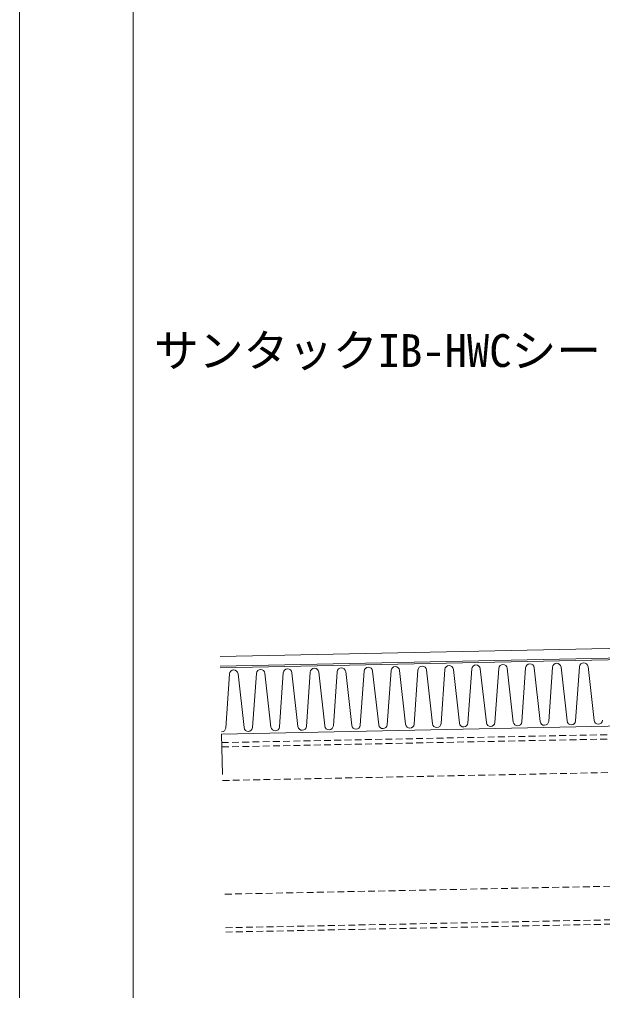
# Model space of a CAD drawing. Units: millimetres, scale not verified. Extents: x -840 to 840, y -594 to 594.
# Drawn here: x -840 to -634.8, y -335.6 to 6 of the extents above; entities that cross this region are included whole.
import ezdxf
from ezdxf.enums import TextEntityAlignment as Align

# ---------------------------------------------------------------- set-up
doc = ezdxf.new("R2010")
doc.units = ezdxf.units.MM
doc.header["$LTSCALE"] = 2
doc.linetypes.add('DASHED1', pattern=[1.8, 1.2, -0.6])
for name, color, linetype, lineweight in [('0-0_輪郭線', 2, 'Continuous', 9), ('0-1_図面枠', 7, 'Continuous', 9), ('0-2_文字', 5, 'Continuous', 9), ('0-7_躯体', 4, 'Continuous', 9), ('0-A_断熱材', 4, 'Continuous', 9), ('0-B_IBｼｰﾄ', 7, 'Continuous', 9), ('1-1_構築線', 1, 'Continuous', 9)]:
    doc.layers.add(name, color=color, linetype=linetype, lineweight=lineweight)
doc.styles.add('ＭＳ ゴシック', font='')
doc.styles.get('ＭＳ ゴシック').set_extended_font_data('MS Gothic')

msp = doc.modelspace()

# ---------------------------------------------------------------- linework, layer by layer
at = {"layer": '0-0_輪郭線'}
msp.add_lwpolyline([(800, 554), (-800, 554), (-800, -554), (800, -554)], close=True, dxfattribs=at)
at = {"layer": '0-1_図面枠'}
msp.add_lwpolyline([(840, -594), (840, 594), (-840, 594), (-840, -594)], close=True, dxfattribs=at)
at = {"layer": '0-7_躯体', "color": 7, "linetype": 'DASHED1'}
for p, q in [((-768.776, -248.406), (-399.188, -240.8)), ((-768.744, -249.939), (-399.156, -242.333)), ((-768.502, -261.737), (-398.913, -254.13)), ((-767.679, -301.728), (-398.09, -294.122)), ((-767.436, -313.526), (-397.847, -305.919)), ((-767.404, -315.059), (-397.816, -307.452))]:
    msp.add_line(p, q, dxfattribs=at)
at = {"layer": '0-A_断熱材', "color": 7}
for p, q in [((-366.588, -213.856), (-769.316, -222.145)), ((-768.836, -245.474), (-484.69, -239.625))]:
    msp.add_line(p, q, dxfattribs=at)
at = {"layer": '0-A_断熱材'}
for p, q in [((-656.725, -240.989), (-658.849, -222.049)), ((-653.721, -240.927), (-652.378, -221.916)), ((-647.251, -240.794), (-649.374, -221.854)), ((-644.247, -240.732), (-642.904, -221.721)), ((-637.776, -240.599), (-639.9, -221.659)), ((-767.415, -243.267), (-766.072, -224.256)), ((-760.944, -243.134), (-763.068, -224.194)), ((-757.94, -243.072), (-756.598, -224.061)), ((-751.47, -242.939), (-753.594, -223.999)), ((-748.466, -242.877), (-747.123, -223.866)), ((-741.995, -242.744), (-744.119, -223.804)), ((-738.991, -242.682), (-737.649, -223.671)), ((-732.521, -242.549), (-734.645, -223.609)), ((-729.517, -242.487), (-728.174, -223.476)), ((-723.046, -242.354), (-725.17, -223.414)), ((-720.043, -242.292), (-718.7, -223.281)), ((-713.572, -242.159), (-715.696, -223.219)), ((-710.568, -242.097), (-709.225, -223.086)), ((-704.098, -241.964), (-706.221, -223.024)), ((-701.094, -241.902), (-699.751, -222.891)), ((-694.623, -241.769), (-696.747, -222.829)), ((-691.619, -241.707), (-690.276, -222.696)), ((-685.149, -241.574), (-687.272, -222.634)), ((-682.145, -241.512), (-680.802, -222.501)), ((-675.674, -241.379), (-677.798, -222.439)), ((-672.67, -241.317), (-671.327, -222.306)), ((-666.2, -241.184), (-668.323, -222.244)), ((-663.196, -241.122), (-661.853, -222.111))]:
    msp.add_line(p, q, dxfattribs=at)
for centre, start, end in [((-717.195, -223.391), 6.53043, 175.82772), ((-707.72, -223.196), 6.53043, 175.82772), ((-698.246, -223.001), 6.53043, 175.82772), ((-688.771, -222.806), 6.53043, 175.82772), ((-679.297, -222.611), 6.53043, 175.82772), ((-669.822, -222.416), 6.53043, 175.82772), ((-660.348, -222.221), 6.53043, 175.82772), ((-650.874, -222.026), 6.53043, 175.82772), ((-641.399, -221.831), 6.53043, 175.82772), ((-764.567, -224.366), 6.53043, 175.82772), ((-755.093, -224.171), 6.53043, 175.82772), ((-745.618, -223.976), 6.53043, 175.82772), ((-736.144, -223.781), 6.53043, 175.82772), ((-726.669, -223.586), 6.53043, 175.82772), ((-731.022, -242.377), 186.53043, 355.82772), ((-721.547, -242.182), 186.53043, 355.82772), ((-712.073, -241.987), 186.53043, 355.82772), ((-702.598, -241.792), 186.53043, 355.82772), ((-693.124, -241.597), 186.53043, 355.82772), ((-683.649, -241.402), 186.53043, 355.82772), ((-674.175, -241.207), 186.53043, 355.82772), ((-664.7, -241.012), 186.53043, 355.82772), ((-655.226, -240.817), 186.53043, 355.82772), ((-645.752, -240.622), 186.53043, 355.82772), ((-636.277, -240.427), 186.53043, 355.82772), ((-768.92, -243.157), 272.53821, 355.82772), ((-759.445, -242.962), 186.53043, 355.82772), ((-749.971, -242.767), 186.53043, 355.82772), ((-740.496, -242.572), 186.53043, 355.82772)]:
    msp.add_arc(centre, 1.509, start, end, dxfattribs=at)
at = {"layer": '0-B_IBｼｰﾄ'}
for p, q in [((-438.498, -211.336), (-769.399, -218.146)), ((-437.536, -214.65), (-769.33, -221.479))]:
    msp.add_line(p, q, dxfattribs=at)
at = {"layer": '1-1_構築線'}
msp.add_line((-768.836, -245.474), (-768.546, -259.604), dxfattribs=at)

# ---------------------------------------------------------------- texts
at = {"layer": '0-2_文字', "color": 7, "style": 'ＭＳ ゴシック'}
msp.add_text('サンタックIB-HWCシート t=1.5㎜以上', height=11.54, dxfattribs=at).set_placement((-792.606, -119.727), align=Align.BOTTOM_LEFT)

doc.saveas('drawing.dxf')
